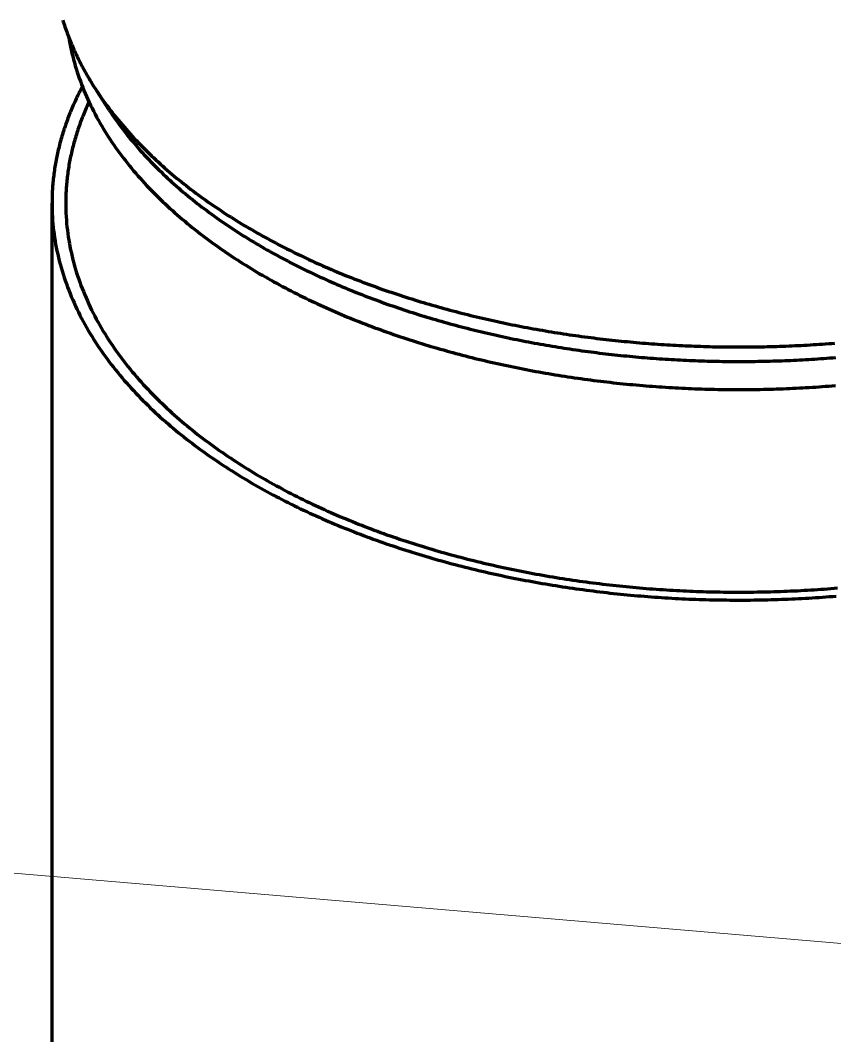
# Model space of a CAD drawing. Header units: millimetres. Extents: x 0 to 841, y 0 to 594.
# Drawn here: x 255.42 to 293.34, y 332.36 to 379.63 of the extents above; entities that cross this region are included whole.
import ezdxf

# ---------------------------------------------------------------- set-up
doc = ezdxf.new("R2010")
doc.units = ezdxf.units.MM
doc.layers.add('01-VISIBLE', color=7, linetype='CONTINUOUS', lineweight=70)
doc.layers.add('08-FINA', color=5, linetype='CONTINUOUS', lineweight=18)

msp = doc.modelspace()

# ---------------------------------------------------------------- linework, layer by layer
at = {"layer": '01-VISIBLE'}
for p, q in [((259.563, 375.453), (258.964, 376.368)), ((256.898, 327.582), (256.898, 371.117))]:
    msp.add_line(p, q, dxfattribs=at)
for points in [[(257.4, 379.638), (257.425, 379.56), (257.449, 379.484), (257.475, 379.407), (257.501, 379.33), (257.527, 379.254), (257.554, 379.178), (257.581, 379.102), (257.609, 379.026), (257.637, 378.95), (257.666, 378.875), (257.696, 378.799), (257.726, 378.724), (257.756, 378.649), (257.787, 378.575), (257.818, 378.5), (257.85, 378.426), (257.882, 378.352), (257.915, 378.278), (257.948, 378.204), (257.982, 378.131), (258.016, 378.058), (258.051, 377.985), (258.086, 377.912), (258.121, 377.839), (258.157, 377.767), (258.194, 377.695), (258.231, 377.623), (258.268, 377.551), (258.306, 377.48), (258.344, 377.408), (258.382, 377.337), (258.421, 377.267), (258.461, 377.196), (258.5, 377.126), (258.541, 377.056), (258.581, 376.986), (258.622, 376.916), (258.664, 376.847), (258.706, 376.778), (258.748, 376.709), (258.79, 376.64), (258.833, 376.572), (258.877, 376.503), (258.92, 376.435), (258.964, 376.368)], [(257.676, 378.85), (257.701, 378.7), (257.729, 378.55), (257.759, 378.401), (257.791, 378.252), (257.825, 378.103), (257.861, 377.956), (257.899, 377.808), (257.939, 377.661), (257.981, 377.515), (258.025, 377.369), (258.071, 377.224), (258.118, 377.08), (258.168, 376.936), (258.22, 376.792), (258.273, 376.65), (258.328, 376.508), (258.385, 376.367), (258.444, 376.226), (258.505, 376.087), (258.567, 375.948), (258.631, 375.81), (258.696, 375.672), (258.763, 375.536), (258.832, 375.4), (258.903, 375.265), (258.974, 375.13), (259.048, 374.997), (259.123, 374.865), (259.199, 374.733), (259.277, 374.602), (259.356, 374.472), (259.437, 374.343), (259.519, 374.215), (259.602, 374.087), (259.687, 373.961), (259.773, 373.835), (259.86, 373.71), (259.948, 373.586), (260.038, 373.463), (260.129, 373.341), (260.221, 373.22), (260.314, 373.1), (260.409, 372.98), (260.504, 372.862), (260.6, 372.744), (260.698, 372.627), (260.797, 372.511), (260.896, 372.396), (260.997, 372.282), (261.099, 372.168), (261.201, 372.056), (261.305, 371.944), (261.409, 371.833), (261.515, 371.724), (261.621, 371.615), (261.728, 371.506), (261.836, 371.399), (261.945, 371.293), (262.054, 371.187), (262.165, 371.082), (262.276, 370.978), (262.388, 370.875), (262.501, 370.773), (262.614, 370.672), (262.729, 370.571), (262.844, 370.471), (262.959, 370.372), (263.076, 370.274), (263.193, 370.177), (263.31, 370.08), (263.429, 369.984), (263.548, 369.889), (263.667, 369.795), (263.787, 369.702), (263.908, 369.609), (264.03, 369.517), (264.152, 369.426), (264.274, 369.336), (264.397, 369.246), (264.521, 369.158), (264.645, 369.07), (264.77, 368.982), (264.895, 368.896), (265.021, 368.81), (265.147, 368.725), (265.274, 368.641), (265.401, 368.557), (265.529, 368.474), (265.657, 368.392), (265.786, 368.31), (265.915, 368.23), (266.044, 368.15), (266.174, 368.07), (266.304, 367.992), (266.435, 367.914), (266.566, 367.836), (266.698, 367.76), (266.83, 367.684), (266.962, 367.609), (267.095, 367.534), (267.228, 367.46), (267.362, 367.387), (267.495, 367.314), (267.63, 367.242), (267.764, 367.171), (267.899, 367.101), (268.034, 367.031), (268.17, 366.961), (268.306, 366.893), (268.442, 366.825), (268.578, 366.757), (268.715, 366.69), (268.852, 366.624), (268.99, 366.559), (269.127, 366.494), (269.265, 366.429), (269.403, 366.366), (269.542, 366.303), (269.681, 366.24), (269.82, 366.178), (269.959, 366.117), (270.099, 366.056), (270.239, 365.996), (270.379, 365.936), (270.519, 365.877), (270.66, 365.819), (270.801, 365.761), (270.942, 365.704), (271.083, 365.647), (271.225, 365.591), (271.366, 365.536), (271.508, 365.481), (271.65, 365.427), (271.793, 365.373), (271.935, 365.319), (272.078, 365.267), (272.221, 365.215), (272.365, 365.163), (272.508, 365.112), (272.652, 365.061), (272.795, 365.011), (272.939, 364.962), (273.083, 364.913), (273.228, 364.865), (273.372, 364.817), (273.517, 364.77), (273.662, 364.723), (273.807, 364.677), (273.952, 364.631), (274.098, 364.586), (274.243, 364.541), (274.389, 364.497), (274.535, 364.453), (274.681, 364.41), (274.827, 364.367), (274.973, 364.325), (275.119, 364.284), (275.266, 364.242), (275.413, 364.202), (275.56, 364.162), (275.707, 364.122), (275.854, 364.083), (276.001, 364.044), (276.148, 364.006), (276.296, 363.969), (276.444, 363.931), (276.591, 363.895), (276.739, 363.859), (276.887, 363.823), (277.035, 363.788), (277.183, 363.753), (277.332, 363.719), (277.48, 363.685), (277.629, 363.652), (277.777, 363.619), (277.926, 363.587), (278.075, 363.555), (278.224, 363.523), (278.373, 363.492), (278.522, 363.462), (278.672, 363.432), (278.821, 363.403), (278.97, 363.374), (279.12, 363.345), (279.27, 363.317), (279.419, 363.289), (279.569, 363.262), (279.719, 363.235), (279.869, 363.209), (280.019, 363.183), (280.169, 363.158), (280.319, 363.133), (280.469, 363.109), (280.62, 363.085), (280.77, 363.061), (280.921, 363.038), (281.071, 363.015), (281.222, 362.993), (281.372, 362.971), (281.523, 362.95), (281.674, 362.929), (281.825, 362.909), (281.976, 362.889), (282.127, 362.869), (282.278, 362.85), (282.429, 362.832), (282.58, 362.814), (282.731, 362.796), (282.883, 362.779), (283.034, 362.762), (283.185, 362.745), (283.337, 362.729), (283.488, 362.714), (283.639, 362.699), (283.791, 362.684), (283.943, 362.67), (284.094, 362.656), (284.246, 362.643), (284.398, 362.63), (284.549, 362.617), (284.701, 362.605), (284.853, 362.594), (285.005, 362.582), (285.156, 362.572), (285.308, 362.561), (285.46, 362.552), (285.612, 362.542), (285.764, 362.533), (285.916, 362.524), (286.068, 362.516), (286.22, 362.509), (286.372, 362.501), (286.524, 362.494), (286.676, 362.488), (286.829, 362.482), (286.981, 362.476), (287.133, 362.471), (287.285, 362.466), (287.437, 362.462), (287.589, 362.458), (287.742, 362.455), (287.894, 362.452), (288.046, 362.449), (288.198, 362.447), (288.35, 362.445), (288.503, 362.444), (288.655, 362.443), (288.807, 362.442), (288.959, 362.442), (289.112, 362.443), (289.264, 362.444), (289.416, 362.445), (289.568, 362.447), (289.721, 362.449), (289.873, 362.451), (290.025, 362.454), (290.177, 362.457), (290.329, 362.461), (290.482, 362.466), (290.634, 362.47), (290.786, 362.475), (290.938, 362.481), (291.09, 362.487), (291.242, 362.493), (291.394, 362.5), (291.546, 362.507), (291.698, 362.515), (291.85, 362.523), (292.002, 362.531), (292.154, 362.54), (292.306, 362.55), (292.458, 362.56), (292.61, 362.57), (292.762, 362.58), (292.914, 362.592), (293.066, 362.603), (293.217, 362.615), (293.369, 362.627)], [(258.312, 376.549), (258.274, 376.477), (258.237, 376.406), (258.2, 376.333), (258.163, 376.261), (258.127, 376.189), (258.091, 376.116), (258.056, 376.043), (258.021, 375.97), (257.987, 375.896), (257.953, 375.823), (257.92, 375.749), (257.887, 375.675), (257.854, 375.601), (257.822, 375.526), (257.791, 375.452), (257.76, 375.377), (257.729, 375.302), (257.699, 375.227), (257.67, 375.151), (257.641, 375.076), (257.612, 375), (257.584, 374.924), (257.557, 374.848), (257.53, 374.771), (257.503, 374.695), (257.477, 374.618), (257.452, 374.541), (257.427, 374.464), (257.403, 374.387), (257.379, 374.309), (257.356, 374.232), (257.333, 374.154), (257.311, 374.076), (257.289, 373.998), (257.268, 373.92), (257.247, 373.841), (257.228, 373.763), (257.208, 373.684), (257.189, 373.605), (257.171, 373.526), (257.153, 373.447), (257.136, 373.368), (257.12, 373.289), (257.104, 373.209), (257.088, 373.13), (257.073, 373.05), (257.059, 372.971), (257.045, 372.891), (257.032, 372.811), (257.02, 372.731), (257.008, 372.651), (256.997, 372.57), (256.986, 372.49), (256.976, 372.41), (256.967, 372.329), (256.958, 372.249), (256.949, 372.168), (256.942, 372.087), (256.935, 372.007), (256.928, 371.926), (256.922, 371.845), (256.917, 371.764), (256.913, 371.683), (256.909, 371.603), (256.905, 371.522), (256.903, 371.441), (256.9, 371.36), (256.899, 371.279), (256.898, 371.198), (256.898, 371.117)], [(258.964, 376.368), (259.043, 376.249), (259.123, 376.131), (259.203, 376.014), (259.285, 375.897), (259.368, 375.782), (259.452, 375.667), (259.537, 375.552), (259.623, 375.439), (259.71, 375.326), (259.798, 375.214), (259.886, 375.103), (259.976, 374.993), (260.067, 374.883), (260.159, 374.774), (260.251, 374.666), (260.344, 374.559), (260.439, 374.452), (260.534, 374.346), (260.63, 374.241), (260.726, 374.137), (260.824, 374.033), (260.922, 373.93), (261.021, 373.828), (261.121, 373.726), (261.221, 373.626), (261.323, 373.525), (261.425, 373.426), (261.527, 373.328), (261.631, 373.23), (261.735, 373.133), (261.839, 373.036), (261.945, 372.941), (262.051, 372.846), (262.157, 372.751), (262.265, 372.658), (262.372, 372.565), (262.481, 372.473), (262.59, 372.381), (262.7, 372.29), (262.81, 372.2), (262.92, 372.111), (263.032, 372.022), (263.143, 371.934), (263.256, 371.847), (263.369, 371.76), (263.482, 371.674), (263.596, 371.589), (263.71, 371.504), (263.825, 371.42), (263.94, 371.336), (264.056, 371.253), (264.172, 371.171), (264.289, 371.09), (264.406, 371.009), (264.524, 370.929), (264.642, 370.849), (264.76, 370.77), (264.879, 370.692), (264.998, 370.614), (265.118, 370.537), (265.238, 370.46), (265.358, 370.384), (265.479, 370.309), (265.6, 370.234), (265.721, 370.16), (265.843, 370.087), (265.966, 370.014), (266.088, 369.942), (266.211, 369.87), (266.334, 369.799), (266.458, 369.728), (266.582, 369.658), (266.706, 369.589), (266.831, 369.52), (266.955, 369.452), (267.081, 369.384), (267.206, 369.317), (267.332, 369.25), (267.458, 369.184), (267.584, 369.119), (267.711, 369.054), (267.838, 368.989), (267.965, 368.926), (268.093, 368.862), (268.22, 368.799), (268.348, 368.737), (268.477, 368.675), (268.605, 368.614), (268.734, 368.554), (268.863, 368.494), (268.992, 368.434), (269.121, 368.375), (269.251, 368.316), (269.381, 368.258), (269.511, 368.201), (269.642, 368.144), (269.772, 368.087), (269.903, 368.031), (270.034, 367.976), (270.165, 367.921), (270.297, 367.866), (270.429, 367.812), (270.56, 367.759), (270.693, 367.706), (270.825, 367.653), (270.957, 367.601), (271.09, 367.549), (271.223, 367.498), (271.356, 367.448), (271.489, 367.398), (271.622, 367.348), (271.756, 367.299), (271.89, 367.25), (272.024, 367.202), (272.158, 367.154), (272.292, 367.107), (272.426, 367.06), (272.561, 367.013), (272.695, 366.968), (272.83, 366.922), (272.965, 366.877), (273.101, 366.833), (273.236, 366.788), (273.371, 366.745), (273.507, 366.702), (273.643, 366.659), (273.779, 366.617), (273.915, 366.575), (274.051, 366.533), (274.187, 366.492), (274.323, 366.452), (274.46, 366.412), (274.597, 366.372), (274.733, 366.333), (274.87, 366.294), (275.007, 366.256), (275.145, 366.218), (275.282, 366.18), (275.419, 366.143), (275.557, 366.107), (275.695, 366.07), (275.832, 366.035), (275.97, 365.999), (276.108, 365.964), (276.246, 365.93), (276.384, 365.896), (276.523, 365.862), (276.661, 365.829), (276.799, 365.796), (276.938, 365.763), (277.077, 365.731), (277.215, 365.7), (277.354, 365.668), (277.493, 365.638), (277.632, 365.607), (277.771, 365.577), (277.911, 365.548), (278.05, 365.518), (278.189, 365.49), (278.329, 365.461), (278.468, 365.433), (278.608, 365.406), (278.748, 365.378), (278.887, 365.352), (279.027, 365.325), (279.167, 365.299), (279.307, 365.274), (279.447, 365.248), (279.587, 365.224), (279.728, 365.199), (279.868, 365.175), (280.008, 365.152), (280.149, 365.128), (280.289, 365.105), (280.43, 365.083), (280.57, 365.061), (280.711, 365.039), (280.852, 365.018), (280.992, 364.997), (281.133, 364.977), (281.274, 364.956), (281.415, 364.937), (281.556, 364.917), (281.697, 364.898), (281.838, 364.88), (281.979, 364.861), (282.121, 364.844), (282.262, 364.826), (282.403, 364.809), (282.544, 364.792), (282.686, 364.776), (282.827, 364.76), (282.969, 364.744), (283.11, 364.729), (283.252, 364.714), (283.393, 364.7), (283.535, 364.686), (283.677, 364.672), (283.818, 364.659), (283.96, 364.646), (284.102, 364.633), (284.244, 364.621), (284.385, 364.609), (284.527, 364.598), (284.669, 364.586), (284.811, 364.576), (284.953, 364.565), (285.095, 364.555), (285.237, 364.546), (285.379, 364.536), (285.521, 364.528), (285.663, 364.519), (285.805, 364.511), (285.947, 364.503), (286.089, 364.496), (286.232, 364.489), (286.374, 364.482), (286.516, 364.476), (286.658, 364.47), (286.8, 364.464), (286.942, 364.459), (287.085, 364.454), (287.227, 364.45), (287.369, 364.446), (287.512, 364.442), (287.654, 364.438), (287.796, 364.435), (287.938, 364.433), (288.081, 364.43), (288.223, 364.429), (288.365, 364.427), (288.508, 364.426), (288.65, 364.425), (288.792, 364.425), (288.935, 364.424), (289.077, 364.425), (289.219, 364.425), (289.362, 364.426), (289.504, 364.428), (289.646, 364.429), (289.788, 364.432), (289.931, 364.434), (290.073, 364.437), (290.215, 364.44), (290.358, 364.444), (290.5, 364.448), (290.642, 364.452), (290.784, 364.457), (290.927, 364.462), (291.069, 364.467), (291.211, 364.473), (291.353, 364.479), (291.495, 364.485), (291.638, 364.492), (291.78, 364.5), (291.922, 364.507), (292.064, 364.515), (292.206, 364.523), (292.348, 364.532), (292.49, 364.541), (292.632, 364.551), (292.774, 364.56), (292.916, 364.571), (293.058, 364.581), (293.2, 364.592), (293.342, 364.603)], [(258.62, 375.832), (258.586, 375.759), (258.552, 375.685), (258.519, 375.61), (258.486, 375.536), (258.454, 375.461), (258.422, 375.387), (258.391, 375.312), (258.36, 375.236), (258.33, 375.161), (258.3, 375.085), (258.271, 375.009), (258.242, 374.933), (258.214, 374.857), (258.186, 374.781), (258.159, 374.704), (258.133, 374.627), (258.107, 374.55), (258.081, 374.473), (258.056, 374.396), (258.032, 374.318), (258.008, 374.24), (257.985, 374.162), (257.962, 374.084), (257.94, 374.006), (257.918, 373.928), (257.897, 373.849), (257.876, 373.771), (257.856, 373.692), (257.837, 373.613), (257.818, 373.534), (257.8, 373.455), (257.783, 373.375), (257.766, 373.296), (257.749, 373.216), (257.733, 373.136), (257.718, 373.056), (257.704, 372.977), (257.689, 372.896), (257.676, 372.816), (257.663, 372.736), (257.651, 372.656), (257.64, 372.575), (257.629, 372.495), (257.618, 372.414), (257.608, 372.333), (257.599, 372.252), (257.591, 372.172), (257.583, 372.091), (257.576, 372.01), (257.569, 371.929), (257.563, 371.848), (257.558, 371.767), (257.553, 371.685), (257.549, 371.604), (257.546, 371.523), (257.543, 371.442), (257.54, 371.36), (257.539, 371.279), (257.538, 371.198), (257.538, 371.117)], [(259.563, 375.453), (259.64, 375.337), (259.718, 375.221), (259.797, 375.106), (259.877, 374.992), (259.959, 374.879), (260.041, 374.766), (260.124, 374.654), (260.208, 374.543), (260.293, 374.433), (260.38, 374.323), (260.467, 374.214), (260.555, 374.106), (260.644, 373.998), (260.733, 373.892), (260.824, 373.786), (260.915, 373.68), (261.008, 373.576), (261.101, 373.472), (261.195, 373.369), (261.29, 373.267), (261.385, 373.165), (261.482, 373.064), (261.579, 372.964), (261.676, 372.865), (261.775, 372.766), (261.874, 372.668), (261.974, 372.571), (262.075, 372.474), (262.176, 372.378), (262.278, 372.283), (262.381, 372.188), (262.484, 372.095), (262.588, 372.002), (262.692, 371.909), (262.797, 371.818), (262.903, 371.727), (263.009, 371.636), (263.116, 371.547), (263.224, 371.458), (263.331, 371.369), (263.44, 371.282), (263.549, 371.195), (263.659, 371.108), (263.769, 371.023), (263.879, 370.938), (263.99, 370.853), (264.102, 370.77), (264.214, 370.687), (264.326, 370.604), (264.439, 370.522), (264.553, 370.441), (264.667, 370.361), (264.781, 370.281), (264.896, 370.202), (265.011, 370.123), (265.127, 370.045), (265.243, 369.968), (265.359, 369.891), (265.476, 369.815), (265.593, 369.739), (265.711, 369.664), (265.829, 369.59), (265.947, 369.516), (266.066, 369.443), (266.185, 369.37), (266.304, 369.298), (266.424, 369.227), (266.544, 369.156), (266.665, 369.085), (266.786, 369.016), (266.907, 368.947), (267.028, 368.878), (267.15, 368.81), (267.272, 368.742), (267.394, 368.676), (267.517, 368.609), (267.64, 368.543), (267.763, 368.478), (267.887, 368.413), (268.011, 368.349), (268.135, 368.286), (268.259, 368.222), (268.384, 368.16), (268.509, 368.098), (268.634, 368.036), (268.759, 367.975), (268.885, 367.915), (269.011, 367.855), (269.137, 367.795), (269.263, 367.737), (269.39, 367.678), (269.517, 367.62), (269.644, 367.563), (269.771, 367.506), (269.899, 367.45), (270.027, 367.394), (270.155, 367.338), (270.283, 367.283), (270.411, 367.229), (270.54, 367.175), (270.669, 367.122), (270.798, 367.069), (270.927, 367.016), (271.057, 366.964), (271.186, 366.913), (271.316, 366.862), (271.446, 366.811), (271.576, 366.761), (271.707, 366.712), (271.837, 366.663), (271.968, 366.614), (272.099, 366.566), (272.23, 366.518), (272.361, 366.471), (272.492, 366.424), (272.624, 366.377), (272.756, 366.332), (272.888, 366.286), (273.02, 366.241), (273.152, 366.197), (273.284, 366.152), (273.416, 366.109), (273.549, 366.066), (273.682, 366.023), (273.815, 365.98), (273.948, 365.939), (274.081, 365.897), (274.214, 365.856), (274.348, 365.816), (274.481, 365.775), (274.615, 365.736), (274.749, 365.696), (274.883, 365.657), (275.017, 365.619), (275.151, 365.581), (275.285, 365.543), (275.42, 365.506), (275.554, 365.47), (275.689, 365.433), (275.824, 365.397), (275.959, 365.362), (276.094, 365.327), (276.229, 365.292), (276.364, 365.258), (276.499, 365.224), (276.635, 365.191), (276.77, 365.157), (276.906, 365.125), (277.041, 365.093), (277.177, 365.061), (277.313, 365.029), (277.449, 364.998), (277.585, 364.968), (277.721, 364.938), (277.858, 364.908), (277.994, 364.878), (278.13, 364.849), (278.267, 364.821), (278.403, 364.793), (278.54, 364.765), (278.677, 364.737), (278.814, 364.71), (278.951, 364.684), (279.088, 364.657), (279.225, 364.632), (279.362, 364.606), (279.499, 364.581), (279.636, 364.556), (279.774, 364.532), (279.911, 364.508), (280.048, 364.485), (280.186, 364.461), (280.324, 364.439), (280.461, 364.416), (280.599, 364.394), (280.737, 364.373), (280.875, 364.351), (281.013, 364.33), (281.15, 364.31), (281.288, 364.29), (281.427, 364.27), (281.565, 364.251), (281.703, 364.232), (281.841, 364.213), (281.979, 364.195), (282.118, 364.177), (282.256, 364.16), (282.394, 364.142), (282.533, 364.126), (282.671, 364.109), (282.81, 364.093), (282.949, 364.078), (283.087, 364.062), (283.226, 364.047), (283.365, 364.033), (283.503, 364.019), (283.642, 364.005), (283.781, 363.991), (283.92, 363.978), (284.059, 363.966), (284.198, 363.953), (284.337, 363.941), (284.476, 363.93), (284.615, 363.918), (284.754, 363.908), (284.893, 363.897), (285.032, 363.887), (285.171, 363.877), (285.31, 363.868), (285.449, 363.859), (285.589, 363.85), (285.728, 363.842), (285.867, 363.834), (286.006, 363.826), (286.146, 363.819), (286.285, 363.812), (286.424, 363.805), (286.564, 363.799), (286.703, 363.793), (286.842, 363.788), (286.982, 363.783), (287.121, 363.778), (287.26, 363.774), (287.4, 363.769), (287.539, 363.766), (287.679, 363.762), (287.818, 363.76), (287.958, 363.757), (288.097, 363.755), (288.236, 363.753), (288.376, 363.751), (288.515, 363.75), (288.655, 363.749), (288.794, 363.749), (288.934, 363.749), (289.073, 363.749), (289.213, 363.75), (289.352, 363.751), (289.492, 363.752), (289.631, 363.754), (289.771, 363.756), (289.91, 363.758), (290.05, 363.761), (290.189, 363.764), (290.328, 363.768), (290.468, 363.772), (290.607, 363.776), (290.747, 363.78), (290.886, 363.785), (291.025, 363.791), (291.165, 363.796), (291.304, 363.802), (291.443, 363.809), (291.583, 363.815), (291.722, 363.822), (291.861, 363.83), (292.001, 363.838), (292.14, 363.846), (292.279, 363.854), (292.418, 363.863), (292.557, 363.873), (292.697, 363.882), (292.836, 363.892), (292.975, 363.902), (293.114, 363.913), (293.253, 363.924), (293.392, 363.936)], [(256.898, 371.117), (256.899, 370.957), (256.902, 370.797), (256.908, 370.638), (256.917, 370.478), (256.927, 370.319), (256.941, 370.16), (256.956, 370.001), (256.974, 369.842), (256.994, 369.684), (257.016, 369.526), (257.041, 369.368), (257.068, 369.21), (257.098, 369.053), (257.129, 368.897), (257.163, 368.741), (257.199, 368.585), (257.238, 368.43), (257.278, 368.276), (257.321, 368.122), (257.366, 367.969), (257.412, 367.816), (257.461, 367.664), (257.512, 367.513), (257.565, 367.362), (257.62, 367.212), (257.677, 367.063), (257.736, 366.914), (257.797, 366.767), (257.86, 366.62), (257.924, 366.474), (257.991, 366.329), (258.059, 366.184), (258.129, 366.041), (258.201, 365.898), (258.274, 365.756), (258.349, 365.615), (258.426, 365.475), (258.504, 365.336), (258.584, 365.198), (258.666, 365.06), (258.749, 364.924), (258.833, 364.789), (258.919, 364.654), (259.007, 364.52), (259.096, 364.388), (259.186, 364.256), (259.277, 364.125), (259.37, 363.995), (259.465, 363.866), (259.56, 363.738), (259.657, 363.611), (259.755, 363.485), (259.854, 363.36), (259.955, 363.236), (260.056, 363.113), (260.159, 362.991), (260.263, 362.869), (260.368, 362.749), (260.474, 362.63), (260.581, 362.511), (260.689, 362.394), (260.798, 362.277), (260.908, 362.161), (261.019, 362.047), (261.131, 361.933), (261.244, 361.82), (261.358, 361.708), (261.473, 361.597), (261.588, 361.487), (261.705, 361.377), (261.822, 361.269), (261.94, 361.162), (262.059, 361.055), (262.179, 360.949), (262.3, 360.845), (262.421, 360.741), (262.543, 360.638), (262.666, 360.535), (262.789, 360.434), (262.913, 360.334), (263.038, 360.234), (263.164, 360.135), (263.29, 360.038), (263.417, 359.94), (263.544, 359.844), (263.672, 359.749), (263.801, 359.654), (263.93, 359.561), (264.06, 359.468), (264.19, 359.376), (264.321, 359.284), (264.453, 359.194), (264.585, 359.104), (264.718, 359.015), (264.851, 358.927), (264.985, 358.84), (265.119, 358.753), (265.254, 358.667), (265.389, 358.582), (265.524, 358.498), (265.66, 358.414), (265.797, 358.332), (265.934, 358.25), (266.072, 358.168), (266.209, 358.088), (266.348, 358.008), (266.487, 357.929), (266.626, 357.851), (266.765, 357.773), (266.905, 357.696), (267.046, 357.62), (267.186, 357.544), (267.327, 357.47), (267.469, 357.396), (267.611, 357.322), (267.753, 357.249), (267.895, 357.177), (268.038, 357.106), (268.181, 357.035), (268.325, 356.965), (268.469, 356.896), (268.613, 356.828), (268.758, 356.76), (268.902, 356.692), (269.048, 356.626), (269.193, 356.56), (269.339, 356.494), (269.485, 356.429), (269.631, 356.365), (269.777, 356.302), (269.924, 356.239), (270.071, 356.177), (270.219, 356.116), (270.366, 356.055), (270.514, 355.994), (270.662, 355.935), (270.811, 355.876), (270.959, 355.817), (271.108, 355.759), (271.257, 355.702), (271.407, 355.646), (271.556, 355.589), (271.706, 355.534), (271.856, 355.479), (272.006, 355.425), (272.157, 355.371), (272.307, 355.318), (272.458, 355.266), (272.609, 355.214), (272.76, 355.163), (272.912, 355.112), (273.063, 355.062), (273.215, 355.012), (273.367, 354.963), (273.519, 354.915), (273.672, 354.867), (273.824, 354.819), (273.977, 354.773), (274.13, 354.727), (274.283, 354.681), (274.436, 354.636), (274.589, 354.591), (274.743, 354.547), (274.896, 354.504), (275.05, 354.461), (275.204, 354.418), (275.358, 354.377), (275.513, 354.335), (275.667, 354.295), (275.822, 354.254), (275.976, 354.215), (276.131, 354.175), (276.286, 354.137), (276.441, 354.099), (276.596, 354.061), (276.752, 354.024), (276.907, 353.987), (277.063, 353.951), (277.218, 353.916), (277.374, 353.881), (277.53, 353.846), (277.686, 353.812), (277.842, 353.779), (277.999, 353.746), (278.155, 353.714), (278.311, 353.682), (278.468, 353.65), (278.625, 353.619), (278.781, 353.589), (278.938, 353.559), (279.095, 353.53), (279.252, 353.501), (279.409, 353.472), (279.567, 353.444), (279.724, 353.417), (279.881, 353.39), (280.039, 353.363), (280.196, 353.338), (280.354, 353.312), (280.512, 353.287), (280.67, 353.263), (280.828, 353.239), (280.985, 353.215), (281.143, 353.192), (281.302, 353.169), (281.46, 353.147), (281.618, 353.126), (281.776, 353.105), (281.935, 353.084), (282.093, 353.064), (282.252, 353.044), (282.41, 353.025), (282.569, 353.006), (282.727, 352.988), (282.886, 352.97), (283.045, 352.953), (283.204, 352.936), (283.362, 352.92), (283.521, 352.904), (283.68, 352.889), (283.839, 352.874), (283.998, 352.859), (284.157, 352.845), (284.317, 352.832), (284.476, 352.819), (284.635, 352.806), (284.794, 352.794), (284.953, 352.782), (285.113, 352.771), (285.272, 352.76), (285.431, 352.75), (285.591, 352.74), (285.75, 352.731), (285.91, 352.722), (286.069, 352.714), (286.229, 352.706), (286.388, 352.698), (286.548, 352.691), (286.707, 352.685), (286.867, 352.679), (287.026, 352.673), (287.186, 352.668), (287.346, 352.663), (287.505, 352.659), (287.665, 352.655), (287.825, 352.652), (287.984, 352.649), (288.144, 352.647), (288.304, 352.645), (288.463, 352.643), (288.623, 352.642), (288.783, 352.642), (288.942, 352.641), (289.102, 352.642), (289.262, 352.643), (289.421, 352.644), (289.581, 352.646), (289.741, 352.648), (289.9, 352.65), (290.06, 352.654), (290.22, 352.657), (290.379, 352.661), (290.539, 352.666), (290.699, 352.671), (290.858, 352.676), (291.018, 352.682), (291.177, 352.688), (291.337, 352.695), (291.497, 352.702), (291.656, 352.71), (291.816, 352.718), (291.975, 352.727), (292.134, 352.736), (292.294, 352.746), (292.453, 352.756), (292.613, 352.766), (292.772, 352.777), (292.931, 352.789), (293.09, 352.801), (293.25, 352.813), (293.409, 352.826)], [(257.538, 371.117), (257.539, 370.96), (257.542, 370.804), (257.548, 370.647), (257.556, 370.491), (257.567, 370.335), (257.58, 370.179), (257.595, 370.023), (257.612, 369.868), (257.632, 369.712), (257.654, 369.557), (257.678, 369.403), (257.705, 369.249), (257.734, 369.095), (257.765, 368.941), (257.798, 368.788), (257.833, 368.636), (257.871, 368.484), (257.911, 368.333), (257.952, 368.182), (257.996, 368.032), (258.042, 367.882), (258.09, 367.733), (258.14, 367.585), (258.192, 367.437), (258.246, 367.29), (258.302, 367.144), (258.36, 366.999), (258.419, 366.854), (258.481, 366.71), (258.544, 366.567), (258.609, 366.424), (258.676, 366.283), (258.744, 366.142), (258.815, 366.002), (258.887, 365.863), (258.96, 365.725), (259.035, 365.588), (259.112, 365.452), (259.19, 365.316), (259.27, 365.182), (259.352, 365.048), (259.435, 364.915), (259.519, 364.783), (259.604, 364.652), (259.692, 364.522), (259.78, 364.393), (259.87, 364.265), (259.961, 364.138), (260.053, 364.011), (260.147, 363.886), (260.242, 363.762), (260.338, 363.638), (260.435, 363.515), (260.534, 363.394), (260.633, 363.273), (260.734, 363.153), (260.836, 363.034), (260.938, 362.916), (261.042, 362.799), (261.147, 362.683), (261.253, 362.568), (261.36, 362.454), (261.468, 362.34), (261.577, 362.228), (261.687, 362.116), (261.797, 362.006), (261.909, 361.896), (262.021, 361.787), (262.135, 361.679), (262.249, 361.572), (262.364, 361.466), (262.48, 361.361), (262.596, 361.256), (262.713, 361.153), (262.832, 361.05), (262.95, 360.948), (263.07, 360.847), (263.19, 360.747), (263.311, 360.648), (263.433, 360.549), (263.555, 360.452), (263.678, 360.355), (263.802, 360.259), (263.926, 360.164), (264.051, 360.07), (264.177, 359.976), (264.303, 359.884), (264.429, 359.792), (264.557, 359.701), (264.685, 359.61), (264.813, 359.521), (264.942, 359.432), (265.071, 359.344), (265.201, 359.257), (265.332, 359.171), (265.463, 359.085), (265.594, 359), (265.726, 358.916), (265.859, 358.833), (265.992, 358.75), (266.125, 358.668), (266.259, 358.587), (266.393, 358.507), (266.528, 358.427), (266.663, 358.348), (266.799, 358.27), (266.935, 358.193), (267.071, 358.116), (267.208, 358.04), (267.345, 357.964), (267.483, 357.89), (267.62, 357.816), (267.759, 357.743), (267.897, 357.67), (268.036, 357.598), (268.176, 357.527), (268.315, 357.456), (268.455, 357.386), (268.596, 357.317), (268.736, 357.248), (268.877, 357.181), (269.019, 357.113), (269.16, 357.047), (269.302, 356.981), (269.445, 356.915), (269.587, 356.851), (269.73, 356.787), (269.873, 356.723), (270.016, 356.66), (270.16, 356.598), (270.304, 356.537), (270.448, 356.476), (270.592, 356.416), (270.737, 356.356), (270.882, 356.297), (271.027, 356.238), (271.173, 356.18), (271.318, 356.123), (271.464, 356.066), (271.61, 356.01), (271.756, 355.955), (271.903, 355.9), (272.05, 355.846), (272.197, 355.792), (272.344, 355.739), (272.491, 355.686), (272.639, 355.634), (272.787, 355.583), (272.935, 355.532), (273.083, 355.482), (273.231, 355.432), (273.38, 355.383), (273.529, 355.334), (273.678, 355.286), (273.827, 355.239), (273.976, 355.192), (274.126, 355.145), (274.275, 355.1), (274.425, 355.054), (274.575, 355.01), (274.725, 354.965), (274.875, 354.922), (275.026, 354.879), (275.176, 354.836), (275.327, 354.794), (275.478, 354.752), (275.629, 354.711), (275.78, 354.671), (275.932, 354.631), (276.083, 354.592), (276.235, 354.553), (276.386, 354.514), (276.538, 354.476), (276.69, 354.439), (276.842, 354.402), (276.995, 354.366), (277.147, 354.33), (277.299, 354.295), (277.452, 354.26), (277.605, 354.226), (277.757, 354.192), (277.91, 354.159), (278.063, 354.126), (278.217, 354.093), (278.37, 354.062), (278.523, 354.03), (278.677, 354), (278.83, 353.969), (278.984, 353.939), (279.137, 353.91), (279.291, 353.881), (279.445, 353.853), (279.599, 353.825), (279.753, 353.798), (279.907, 353.771), (280.062, 353.744), (280.216, 353.719), (280.37, 353.693), (280.525, 353.668), (280.68, 353.644), (280.834, 353.62), (280.989, 353.596), (281.144, 353.573), (281.299, 353.551), (281.453, 353.528), (281.608, 353.507), (281.764, 353.486), (281.919, 353.465), (282.074, 353.445), (282.229, 353.425), (282.384, 353.406), (282.54, 353.387), (282.695, 353.369), (282.851, 353.351), (283.006, 353.333), (283.162, 353.316), (283.317, 353.3), (283.473, 353.284), (283.629, 353.268), (283.785, 353.253), (283.94, 353.239), (284.096, 353.224), (284.252, 353.211), (284.408, 353.197), (284.564, 353.185), (284.72, 353.172), (284.876, 353.16), (285.032, 353.149), (285.188, 353.138), (285.345, 353.128), (285.501, 353.117), (285.657, 353.108), (285.813, 353.099), (285.969, 353.09), (286.126, 353.082), (286.282, 353.074), (286.438, 353.067), (286.595, 353.06), (286.751, 353.053), (286.907, 353.047), (287.064, 353.042), (287.22, 353.037), (287.377, 353.032), (287.533, 353.028), (287.69, 353.024), (287.846, 353.021), (288.003, 353.018), (288.159, 353.016), (288.315, 353.014), (288.472, 353.013), (288.628, 353.012), (288.785, 353.011), (288.941, 353.011), (289.098, 353.011), (289.254, 353.012), (289.411, 353.013), (289.567, 353.015), (289.724, 353.017), (289.88, 353.02), (290.037, 353.023), (290.193, 353.026), (290.35, 353.03), (290.506, 353.035), (290.663, 353.04), (290.819, 353.045), (290.975, 353.051), (291.132, 353.057), (291.288, 353.064), (291.445, 353.071), (291.601, 353.078), (291.757, 353.086), (291.913, 353.095), (292.07, 353.104), (292.226, 353.113), (292.382, 353.123), (292.538, 353.133), (292.694, 353.144), (292.85, 353.155), (293.007, 353.167), (293.163, 353.179), (293.319, 353.192), (293.475, 353.205)]]:
    msp.add_lwpolyline(points, dxfattribs=at)
at = {"layer": '08-FINA'}
msp.add_line((51.484, 357.243), (328.307, 333.707), dxfattribs=at)

doc.saveas('drawing.dxf')
